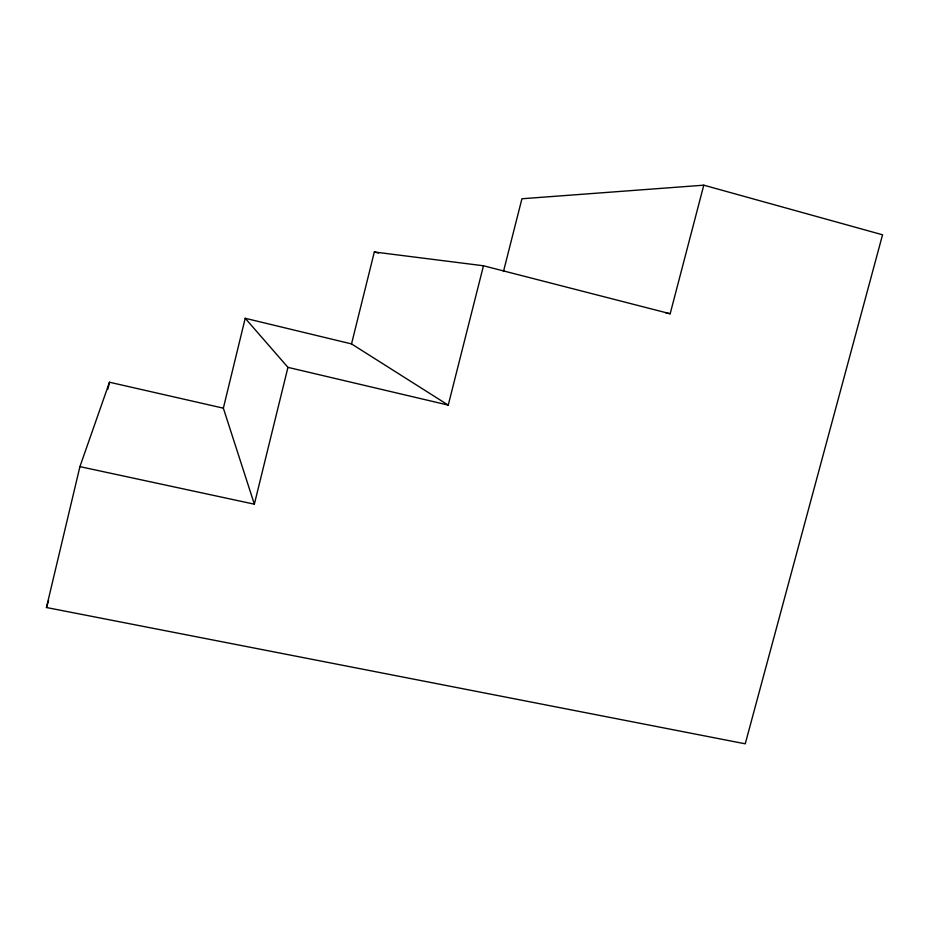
<?xml version="1.0" encoding="UTF-8"?>
<svg xmlns="http://www.w3.org/2000/svg" width="929" height="929" viewBox="0 0 929 929"><rect width="100%" height="100%" fill="white"/><g stroke="black" fill="none" stroke-linecap="round" stroke-linejoin="round"><path stroke-width="1.39" d="M503.472 271.5L521.935 198.76L703.787 185.185L882.55 234.793L745.244 743.815L46.45 607.52L79.917 466.637L109.483 382.237L223.355 408.168L254.349 504.18L79.917 466.637M107.822 389.216L109.483 382.237M223.355 408.168L245.21 318.287L351.522 343.916L448.242 405.114L483.475 265.775L670.169 313.747L703.787 185.185M254.349 504.18L287.944 367.361L245.21 318.287M351.522 343.916L374.329 251.991L483.475 265.775M46.45 607.52L48.563 600.657M665.884 313.003L670.169 313.747M287.944 367.361L448.242 405.114M374.329 251.991L378.533 253.06"/></g></svg>
